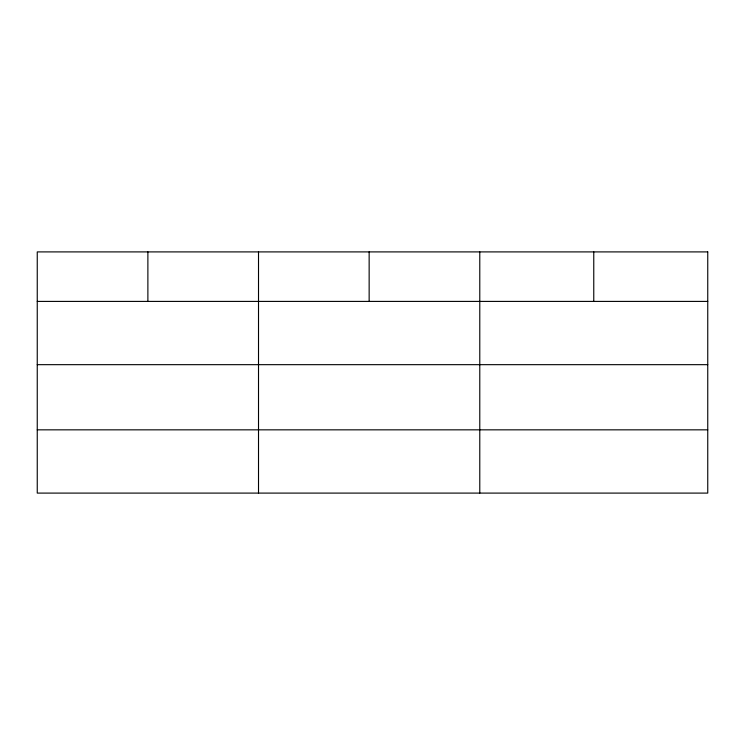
<?xml version="1.0" encoding="UTF-8"?>
<svg xmlns="http://www.w3.org/2000/svg" width="745" height="745" viewBox="0 0 745 745"><rect width="100%" height="100%" fill="white"/><g stroke="black" fill="none" stroke-linecap="round" stroke-linejoin="round"><path stroke-width="1.12" d="M37.25 301.408L707.75 301.408M37.25 364.668L707.75 364.668M37.25 429.837L707.75 429.837M593.765 251.903L593.765 301.408M479.78 251.903L479.78 493.097M369.147 251.903L369.147 301.408M258.515 251.903L258.515 493.097M147.883 251.903L147.883 301.408M707.75 251.903L37.25 251.903L37.25 493.097L707.75 493.097L707.75 251.903"/></g></svg>
